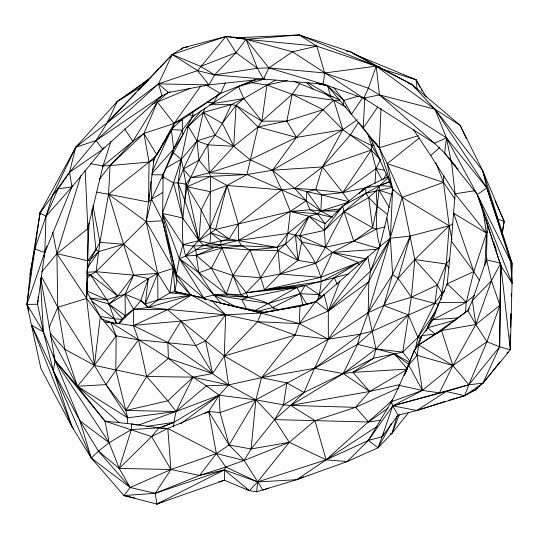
<?xml version="1.0" encoding="UTF-8"?>
<svg xmlns="http://www.w3.org/2000/svg" width="539" height="539" viewBox="0 0 539 539"><rect width="100%" height="100%" fill="white"/><g stroke="black" fill="none" stroke-linecap="round" stroke-linejoin="round"><path stroke-width="0.81" d="M190.415 294.833L176.92 279.963L173.167 268.422L162.583 220.849L163.142 173.174M127.258 423.587L127.676 417.833L105.994 384.617L94.426 365.395L86.597 298.431L87.702 260.741L87.823 228.61L85.189 170.23M510.163 337.778L510.184 334.47M118.452 323.447L125.304 315.672L133.645 309.319L148.03 307.506L157.914 299.953L157.725 273.334L146.184 221.617L151.56 199.14L171.281 157.065L182.964 134.595L182.31 130.135L182.404 118.553M275.537 80.122L243.837 98.509L231.366 104.627L222.324 123.316L215.155 135.208L207.859 144.85L209.348 172.81L210.527 176.401L210.048 227.586L210.749 232.861L209.934 243.439C198.608 246.013 190.233 255.021 179.305 258.619L176.307 274.479L176.92 279.963L174.899 291.545L169.98 292.792L157.914 299.953L145.328 303.922L140.82 300.553L125.088 294.206L117.839 296.059L106.944 299.886L89.986 298.067M173.571 426.861L173.801 422.374L176.091 411.473L167.851 400.827L146.662 376.465L138.557 339.866L133.456 325.671L133.645 309.319L125.088 294.206L133.544 275.166L123.566 244.207L108.534 194.262L110.097 165.554L132.816 141.4L143.933 133.443L174.104 123.505L181.906 119.705L220.458 93.469L255.937 79.428L238.831 86.408L192.605 116.552L182.31 130.135L173.699 148.939L163.115 174.858L162.441 178.968M500.825 264.541L499.653 346.793L482.951 383.175L475.546 389.953L464.618 395.727L416.809 410.509L398.119 415.212L382.063 436.758L378.068 447.781L347.156 461.559L296.672 479.703L256.658 491.777L249.409 490.679L224.453 480.276L218.841 481.772M510.574 334.726L510.318 349.784L482.951 383.175L464.618 395.727L448.536 400.369M510.709 327.193L510.938 313.806M511.241 296.228L511.282 293.721M511.632 273.637L511.821 262.756L482.654 170.634L460.117 125.277L411.944 84.488L350.283 51.717L299.212 34.947L239.087 37.649L225.888 36.504L183.058 47.803L172.285 54.486L107.436 122.494L75.736 147.241L40.041 212.871L30.211 273.563L26.95 304.42L40.917 368.602L72.024 426.861L91.307 458.076L123.936 495.557L156.836 504.053L224.453 480.276L224.419 469.893L225.733 467.017L244.147 460.447L289.302 442.317L314.951 420.595L355.612 407.336L398.375 388.08M444.628 290.959L442.054 293.128L434.912 303.208L372.449 331.175L357.485 344.347L314.493 368.332L261.523 377.657L228.583 384.913L219.164 395.235L176.091 411.473L127.676 417.833L115.824 370.165L116.168 335.858L100.294 316.676L86.597 298.431L86.88 282.544M87.048 273.347L89.043 222.944M487.337 223.173L486.38 262.392M500.691 264.016L499.653 346.793L468.869 384.738L464.618 395.727L446.191 391.489L439.447 392.85L392.729 405.827L368.319 440.491L347.156 461.559L345.58 461.896M303.605 476.759L296.672 479.703L257.608 481.927L224.419 469.893L155.239 493.313L130.236 487.525L119.2 468.411L151.607 436.597L167.811 428.451L208.708 411.479L220.053 412.564L255.863 399.857L314.493 368.332L343.188 373.601L352.964 372.348L373.5 358.26L375.939 348.901L368.184 312.66L368.831 281.688L370.576 271.036L379.638 246.633L386.874 217.817L392.621 189.209L387.218 163.667L379.261 147.74L374.679 141.77M510.163 346.004L510.399 334.227M510.696 319.095L510.797 314.048M511.619 272.849L511.821 262.756L486.879 188.01L482.654 170.634L434.933 109.188L411.944 84.488L376.195 66.169L350.283 51.717L346.173 50.942M160.171 67.348L172.285 54.486L225.888 36.504L245.993 39.28L299.212 34.947L376.195 66.169L434.933 109.188L446.454 137.869L477.264 194.512L510.574 261.476L511.821 262.756L512.05 283.184L510.318 349.784L499.653 346.793L486.899 341.746L475.829 324.491L467.832 310.579L472.386 300.452L486.953 258.242M497.706 220.842L497.753 219.171L486.879 188.01L434.933 109.188L379.449 94.891L368.413 88.241L324.667 72.96L268.887 67.907L257.366 68.264L214.535 74.901L197.584 70.622L172.285 54.486L158.466 83.862L96.063 140.551L69.544 172.325L40.041 212.871L26.95 304.42L28.904 310.794M485.241 217.332L500.947 265.902L499.902 305.276L486.899 341.746L468.869 384.738L446.191 391.489L392.729 405.827L382.063 436.758L368.319 440.491L326.108 459.821L257.608 481.927L249.409 490.679L246.518 489.075M348.565 460.67L347.156 461.559L326.108 459.821L289.302 442.317L274.573 419.625L255.863 399.857L228.583 384.913L224.312 355.983L225.639 314.864L212.103 300.917L191.433 295.069L174.899 291.545L173.167 268.422L146.184 221.617L108.534 194.262L96.562 192.153M134.609 497.921L123.936 495.557L130.236 487.525L170.897 469.523L216.388 453.575L229.062 445.019L251.107 448.974L255.863 399.857L261.523 377.657L295.096 335.076L299.401 323.656L299.98 306.172L315.638 301.517L324.161 294.597L328.305 310.963L328.339 339.186L314.493 368.332L304.023 392.473L290.703 405.422L274.573 419.625L251.107 448.974L244.147 460.447L262.978 490.207L268.476 488.172M380.096 246.68C373.689 226.778 377.226 205.864 379.618 185.591L388.195 177.648M511.673 266.946L511.821 262.756M190.503 294.779L176.307 274.479L173.167 268.422L157.725 273.334L148.252 278.582L140.82 300.553L148.03 307.506L225.639 314.864L257.635 321.689L295.096 335.076L328.339 339.186L360.429 334.146L372.449 331.175L383.815 305.505L392.601 274.486L390.384 238.258L392.621 189.209L379.261 147.74L381.039 108.332M484.925 265.7L486.461 233.165L483.025 210.709M387.629 176.859L365.732 187.606L342.723 206.08L325.01 223.665L309.029 216.287L295.399 235.071L285.596 243.978L276.972 247.408L220.653 244.807L203.789 245.346L198.884 240.549L182.674 217.958L162.333 213.383L182.916 244.693L193.366 246.141L203.789 245.346L214.468 247.233L249.995 249.988L276.972 247.408L287.779 233.475L309.029 216.287L317.612 213.868L320.84 211.039L321.635 194.902L315.659 189.715L294.523 188.313L281.735 189.869L227.081 185.456L210.527 176.401L190.638 177.648L185.982 184.223C184.992 208.047 178.598 232.545 185.672 255.971C199.026 270.423 207.441 288.581 220.835 302.931M418.21 135.734L379.261 147.74L363.165 128.248L364.802 98.199M365.907 259.333L358.469 262.446L332.462 252.414L325.441 247.26L299.765 235.812L287.779 233.475L238.346 240.414L220.653 244.807L209.934 243.439L198.884 240.549L184.837 200.643L187.08 186.79L190.638 177.648L209.348 172.81L233.764 146.305L236.042 105.368L243.837 98.509L238.42 86.321M443.846 175.795L443.482 182.377L449.196 225.807L452.019 239.525M192.895 111.647L192.605 116.552L182.964 134.595L173.699 148.939L151.924 173.484M41.685 272.033L56.905 253.687L87.823 228.61L87.978 226.104M374.976 183.462L376.027 168.592L371.297 150.051L371.654 145.671L372.59 143.394M452.841 224.029L449.196 225.807L446.292 264.049L441.01 299.408M447.094 285.441L451.332 241.122L455.138 193.811L451.338 160.588M148.932 197.934L146.184 221.617L96.07 271.69L90.518 274.843L87.217 278.427M149.067 196.277L149.202 194.619M465.453 312.6L466.302 302.244L473.815 271.589L486.461 233.165L487.404 231.871M37.892 300.135L37.548 304.225L43.396 331.889L53.341 370.852L72.024 426.861L73.634 428.808M38.033 298.498L38.168 296.861M49.076 327.624L57.781 307.284L86.597 298.431L87.143 292.091L87.096 270.841L89.973 260.398L99.917 242.368L108.534 194.262L149.027 162.084L156.788 154.794L174.043 126.072M256.658 491.777L257.608 481.927L289.302 442.317L251.107 448.974M366.574 187.66L342.723 192.639L315.659 189.715L306.947 191.722L306.085 200.697L310.107 209.765L317.612 213.868L332.098 217.284M312.054 303.033L299.98 306.172L261.132 312.97L225.639 314.864L191.433 295.069L148.03 307.506L145.328 303.922L148.252 278.582L133.544 275.166L96.07 271.69L87.278 272.289M30.649 276.864L30.211 273.563L34.819 248.924L45.99 216.247L52.451 195.61L75.736 147.241L96.063 140.551L162.01 95.733L168.586 92.54L208.964 84.892L214.535 74.901L236.048 52.707L245.993 39.28L292.488 51.791L363.737 98.206L434.468 143.246L446.454 137.869L444.662 153.069L477.264 194.512L512.05 283.184L510.574 261.476L486.879 188.01L446.454 137.869L379.449 94.891L363.737 98.206L323.178 84.138L268.887 67.907L245.993 39.28L239.087 37.649L236.614 38.101M275.018 311.01C268.658 298.586 252.077 300.486 240.933 294.806L220.653 244.807L221.125 240.818L210.749 232.861L198.884 240.549L193.366 246.141L185.672 255.971L196.29 255.378L221.96 247.94L241.836 245.899L249.995 249.988L278.057 250.534L298.033 260.377L315.841 263.281L332.462 252.414L376.357 229.102L385.055 226.858M92.957 205.703L99.917 242.368L96.07 271.69L117.839 296.059L108.959 304.077L89.939 298.505M163.317 143.327L154.026 159.18L148.596 202.078L108.534 194.262M45.141 250.069L37.548 304.225L26.95 304.42L46.866 246.208M192.868 295.931L191.433 295.069L169.98 292.792L173.167 268.422M299.212 34.947L316.844 46.165L324.667 72.96L323.178 84.138L214.535 74.901L200.697 66.405L172.285 54.486M377.61 107.086L363.165 128.248L343.249 104.633L343.794 100.49L333.466 87.305M204.988 107.834L203.203 112.469L197.025 140.874L181.232 159.328L178.045 182.856L182.674 217.958L173.518 182.997L181.232 159.328L188.293 126.241L201.445 110.428M450.018 258.882L446.292 264.049L437.365 284.969L434.912 303.208L417.893 337.414L415.401 348.618M409.957 361.231L402.748 352.122L411.378 297.218L414.801 259.562L402.215 197.368L387.218 163.667L419.329 137.964M380.79 420.198L368.555 421.99L274.573 419.625L283.44 404.843L286.883 382.912L261.523 377.657L224.312 355.983L180.936 321.042L167.602 309.696L133.645 309.319L118.668 323.535M502.099 234.593L504.181 221.374L482.654 170.634L485.464 178.396M317.572 300.23C319.418 292.812 321.911 285.043 320.745 277.363C316.454 261.253 306.529 247.239 295.399 235.071L298.033 260.377L280.226 273.987L264.541 289.867L246.101 292.717L240.933 294.806L226.272 293.991L213.794 294.954L203.331 297.643L193.447 295.891M398.119 415.212L392.729 405.827L422.394 390.391L417.045 355.322L418.736 344.899L421.909 335.635L427.777 327.725L432.81 319.715L439.15 302.642L447.249 283.79L473.815 271.589L479.515 280.523M379.355 248.284L379.638 246.633L380.608 245.265M501.971 233.764L504.181 221.374L496.662 204.524M391.119 403.415L391.435 401.757C402.801 380.224 410.509 357.074 421.909 335.635L435.114 334.065L441.502 330.548L467.832 310.579L469.253 308.53M204.847 299.623L179.305 258.619L182.916 244.693L198.884 240.549L187.08 186.79L210.527 176.401L246.943 174.528L272.505 170.216L296.45 137.425L286.856 121.073L292.145 94.298L299.731 83.491M359.095 264.75L358.469 262.446L320.745 277.363L280.226 273.987L278.057 250.534L276.972 247.408L229.163 238.939L210.749 232.861L215.607 229.459L290.339 211.456L309.029 216.287L299.765 235.812L301.725 241.977L298.033 260.377L285.596 243.978L287.779 233.475L290.339 211.456L281.735 189.869L272.505 170.216L250.157 159.726L233.764 146.305L215.155 135.208L203.203 112.469L231.366 104.627L236.042 105.368L261.88 121.181L286.856 121.073L323.077 109.686L333.863 100.301L339.509 100.436M153.345 162.455L154.026 159.18L165.527 139.695M172.312 128.565L173.275 127.507L174.104 123.505L200.838 85.896M301.725 241.977L325.441 247.26L353.746 241.155L372.604 227.808L377.132 206.134L376.161 190.826L379.618 185.591L389.697 181.643M43.915 256.679L44.818 252.569L72.469 185.335M87.823 228.61L103.043 165.884L111.034 141.306M124.92 317.262L125.304 315.672L125.088 294.206L148.252 278.582M150.94 77.542L117.145 101.622L75.736 147.241L69.544 172.325L58.151 188.845L52.451 195.61M332.192 217.096L320.84 211.039L306.085 200.697L281.735 189.869L238.393 223.988L229.163 238.939L215.607 229.459L227.081 185.456L246.943 174.528L258.033 126.941L261.88 121.181L292.145 94.298L333.863 100.301L346.22 107.328M398.462 387.784L399.15 385.385L422.394 390.391L439.447 392.85L468.869 384.738L482.951 383.175L500.179 361.716M396.994 416.128L392.143 433.1L378.068 447.781L368.319 440.491L391.435 401.757L422.394 390.391L452.901 365.53L486.899 341.746M261.523 377.657L328.339 339.186L368.184 312.66L383.815 305.505L398.105 278.353L410.28 236.062L449.196 225.807L402.215 197.368L392.621 189.209L370.65 138.368L361.393 125.526M104.202 321.702L110.859 322.511L168.377 358.401L192.989 377.172L206.397 385.857L219.164 395.235L255.863 399.857L283.44 404.843L290.703 405.422L343.188 373.601L357.485 344.347L360.429 334.146L368.184 312.66L402.215 197.368L443.482 182.377L454.963 198.952M171.281 157.065L173.699 148.939L171.348 129.63L182.31 130.135M315.659 189.715L322.504 166.922L342.838 129.683L357.37 119.732M249.409 490.679L224.419 469.893L199.652 475.405L170.897 469.523L119.2 468.411L109.127 442.687L105.017 421.175L77.461 386.254L64.781 349.211L57.781 307.284L56.905 253.687L80.89 175.606M439.447 392.85L452.901 365.53L475.829 324.491L491.467 280.738L500.327 263.908M306.624 304.111L296.76 287.536L264.541 289.867L260.681 277.72L249.995 249.988L232.902 275.557L226.272 293.991L248.297 297.36L296.76 287.536C314.21 283.42 331.37 278.34 348.74 273.906M162.623 212.609L173.518 182.997L178.045 182.856L185.982 184.223L187.08 186.79L201.215 210.001L210.048 227.586L215.607 229.459M368.184 312.66L392.601 274.486L410.28 236.062L390.384 238.258L379.638 246.633L339.813 281.264L328.305 310.963L299.401 323.656L257.635 321.689L224.312 355.983L212.602 373.574L192.989 377.172L146.662 376.465L94.426 365.395L64.781 349.211L50.046 333.115M399.392 414.403L392.143 433.1L390.741 433.989M404.344 375.501L414.114 350.471L416.492 347.028M405.341 373.561L408.724 365.098L417.045 355.322L452.901 365.53L468.869 384.738M257.635 321.689L261.132 312.97L299.98 306.172M227.081 185.456L210.048 227.586L198.884 240.549L201.215 210.001L210.318 191.682L227.081 185.456L238.393 223.988L238.346 240.414L241.836 245.899M145.328 303.922L157.725 273.334L123.566 244.207L99.917 242.368M425.884 331.31L439.15 302.642L466.302 302.244L474.475 295.345M167.838 92.701L157.334 101.999L143.933 133.443L110.097 165.554L99.371 179.271M152.2 171.685L171.348 129.63M426.747 329.969L428.774 324.363L432.81 319.715L466.302 302.244L447.249 283.79M377.287 249.308L332.462 252.414L320.745 277.363L264.541 289.867L305.135 285.279L322.605 296.928M162.61 192.544L151.56 199.14L148.596 202.078L149.027 162.084L143.933 133.443L156.788 154.794L174.104 123.505L220.458 93.469L225.497 82.817M286.856 121.073L258.033 126.941L233.764 146.305L207.859 144.85L198.972 160.117L190.638 177.648L183.375 169.051L181.232 159.328L173.053 152.51M70.905 188.226L102.787 149.296L96.063 140.551L107.436 122.494L158.466 83.862L208.964 84.892L263.51 79.038L268.887 67.907L292.488 51.791L316.844 46.165L376.195 66.169L379.449 94.891L434.468 143.246L444.662 153.069L455.354 165.729M215.155 135.208L197.025 140.874L183.375 169.051L178.045 182.856L184.837 200.643M380.305 159.874L376.027 168.592L342.723 192.639L321.635 194.902L306.947 191.722L294.523 188.313L272.505 170.216L342.838 129.683L371.297 150.051L380.305 159.874L371.654 145.671L367.571 133.018M106.762 322.463L110.859 322.511L133.456 325.671L167.851 342.44L228.583 384.913L192.989 377.172L176.091 411.473L138.57 425.096M116.431 103.064L117.145 101.622L148.259 80.277M210.453 301.018L212.103 300.917L261.132 312.97L299.401 323.656L328.339 339.186L368.831 281.688L390.384 238.258L386.874 217.817M102.289 167.366L103.043 165.884L132.816 141.4L157.334 101.999L190.456 88.268M162.63 214.165L179.305 258.619L198.925 272.761L211.409 268.26L221.96 247.94M193.366 246.141L195.859 249.8L196.29 255.378L211.409 268.26L232.902 275.557L260.681 277.72L280.226 273.987L315.841 263.281L325.441 247.26L344.037 211.611L365.84 193.299L379.618 185.591L390.33 181.562M315.268 302.197L315.638 301.517L328.305 310.963L368.831 281.688M378.068 447.781L391.361 423.641M166.356 138.26L169.266 133.227M34.819 248.924L44.818 252.569L45.99 216.247L71.93 186.905L69.544 172.325L102.787 149.296L104.027 147.167M258.43 311.225L272.781 307.446L300.277 293.661L305.135 285.279M164.166 141.885L165.433 139.722M166.275 138.28L167.124 136.839M167.966 135.397L169.233 133.234M218.335 94.581L213.66 102.551L206.37 102.585M255.863 399.857L229.062 445.019L244.147 460.447L216.388 453.575L167.811 428.451L158.917 427.858L131.678 423.984L105.017 421.175L55.052 360.564L43.396 331.889L26.95 304.42M370.576 271.036L367.814 256.726L328.305 310.963L370.576 271.036L390.384 238.258M124.529 316.912L125.304 315.672L108.959 304.077L106.944 299.886L90.518 274.843L86.941 273.542M382.063 436.758L384.3 433.201M383.303 179.265L386.753 173.807M209.934 243.439L221.125 240.818L238.346 240.414L290.339 211.456L306.085 200.697L294.523 188.313L322.504 166.922L350.525 134.838L358.617 122.083M167.811 428.451L170.897 469.523L155.239 493.313L156.836 504.053L163.034 501.465M362.713 97.505L351.576 114.187L343.794 100.49L327.604 85.829L318.077 83.356M40.351 214.495L40.041 212.871L43.774 207.299M348.949 201.195L342.723 192.639L371.297 150.051L322.504 166.922L272.505 170.216M53.678 354.898L55.052 360.564L77.461 386.254L105.994 384.617L115.824 370.165L138.557 339.866L195.893 345.526L205.527 340.789L225.639 314.864L180.936 321.042L130.97 325.603M283.44 404.843L304.023 392.473L343.188 373.601L373.5 358.26L402.748 352.122L417.893 337.414L435.377 311.818M87.399 267.789L98.772 251.598L123.566 244.207M299.401 323.656L315.638 301.517M102.787 149.296L162.01 95.733L158.466 83.862L197.584 70.622L225.888 36.504L236.048 52.707L257.366 68.264L263.51 79.038M52.728 232.329L56.905 253.687L87.702 260.741L95.915 249.779L91.953 209.233M233.764 146.305L222.324 123.316L236.042 105.368L258.033 126.941L296.45 137.425L342.838 129.683L333.863 100.301L325.374 93.496M123.936 495.557L155.239 493.313L199.652 475.405L216.388 453.575L208.708 411.479L219.164 395.235L220.053 412.564L229.062 445.019L208.708 411.479L204.207 413.73M30.622 276.035L30.211 273.563L31.249 272.249M408.751 412.355L392.143 433.1L390.66 433.875M506.963 353.267L508.007 351.967M133.645 309.319L140.82 300.553M94.851 251.053L95.915 249.779L98.772 251.598L89.811 260.162M106.581 421.754L105.017 421.175L151.607 436.597L158.917 427.858L173.801 422.374L219.164 395.235L180.848 423.627M477.702 387.413L475.546 389.953L472.447 391.112M337.273 212.406L342.723 206.08L365.84 193.299L391.806 187.511M254.624 310.707L268.314 303.497L300.277 293.661L319.115 294.698L334.308 277.518L358.469 262.446L321.244 281.54L264.541 289.867M296.672 479.703L326.108 459.821L314.951 420.595L290.703 405.422L355.612 407.336L369.653 391.482L406.979 369.525M438.618 304.414L411.378 297.218L398.105 278.353L414.801 259.562L449.196 225.807M368.319 440.491L370.017 438.658M159.018 68.574L142.862 85.728L117.145 101.622L107.436 122.494L135.889 92.964M399.83 384.55L369.653 391.482L343.188 373.601L375.939 348.901L408.394 314.931L383.815 305.505L411.378 297.218L437.365 284.969L442.054 293.128M342.838 129.683L323.077 109.686L296.45 137.425L250.157 159.726L209.348 172.81L198.972 160.117L197.025 140.874L188.293 126.241L203.203 112.469L222.324 123.316M138.213 90.552L142.276 86.334M500.711 263.173L486.629 259.892L491.467 280.738L472.386 300.452L475.829 324.491L441.502 330.548L418.736 344.899L414.114 350.471L417.045 355.322M119.597 322.848L121.282 321.123M194.384 114.787L192.605 116.552L189.223 114.463M93.234 459.639L91.307 458.076L98.448 451.163L109.127 442.687L131.341 429.57L158.917 427.858L168.606 428.687M376.161 190.826L368.73 197.577L344.037 211.611L324.444 230.402L299.765 235.812M75.736 147.241L79.361 143.772M143.468 85.155L147.12 81.706M181.232 49.527L183.058 47.803L188.003 46.906M192.989 377.172L167.851 400.827L125.978 410.475L105.994 384.617M143.125 83.693L146.783 80.298L148.373 79.752M454.195 214.879L453.676 213.282L486.461 233.165L455.138 193.811L430.715 155.562L439.79 147.275M392.567 400.086L326.108 459.821L376.983 426.443M361.399 191.554L365.732 187.606L371.048 185.389M173.275 127.507L181.906 119.705M358.833 193.737L360.086 192.625M361.339 191.507L365.732 187.606L368.204 187.154M358.833 193.636L360.086 192.538M285.596 243.978L278.057 250.534L260.681 277.72L246.101 292.717L248.297 297.36L241.789 299.414L213.794 294.954L179.305 258.619M324.161 294.597L315.908 301.651L339.813 281.264M168.377 358.401L212.602 373.574L180.936 321.042L167.851 342.44L168.377 358.401L146.662 376.465L125.978 410.475L176.091 411.473L206.397 385.857L228.583 384.913M475.829 324.491L499.902 305.276L491.467 280.738M186.292 127.73L188.293 126.241M314.493 368.332L360.429 334.146M467.832 310.579L435.114 334.065L418.736 344.899L452.901 365.53L441.502 330.548M388.262 407.969L368.555 421.99L355.612 407.336M158.581 98.118L162.01 95.733M486.879 188.01L477.264 194.512L500.947 265.902L510.318 349.784L510.096 349.366M391.435 401.757L392.729 405.827L416.809 410.509L446.191 391.489M115.986 323.319L108.959 304.077L125.088 294.206M154.026 159.18L149.027 162.084L110.097 165.554L103.043 165.884L90.64 163.735M198.972 160.117L183.375 169.051L185.982 184.223M165.453 168.343L181.232 159.328M440.228 331.216L435.114 334.065L427.777 327.725L455.34 320.078M170.048 91.745L168.586 92.54L158.466 83.862M158.426 503.19L156.836 504.053L224.419 469.893M133.456 325.671L167.602 309.696L191.433 295.069L157.914 299.953M290.703 405.422L369.653 391.482L352.964 372.348L394.103 353.611L409.869 362.606M220.653 244.807L196.29 255.378L198.925 272.761L226.272 293.991L211.409 268.26M217.419 94.817L220.458 93.469L205.608 84.812M151.964 104.344L157.334 101.999L174.104 123.505M163.081 426.72L173.801 422.374L146.615 426.41M200.697 66.405L236.048 52.707M218.868 94.008L220.458 93.469M416.809 410.509L445.315 401.292M199.652 475.405L225.733 467.017L257.608 481.927M325.441 247.26L324.444 230.402L325.01 223.665L317.612 213.868L290.339 211.456L310.107 209.765L320.84 211.039L348.632 202.112M343.794 100.49L357.95 96.185M224.312 355.983L295.096 335.076M238.831 86.408L265.026 78.896M236.695 38.323L239.087 37.649L244.106 38.013M408.394 314.931L417.893 337.414L421.835 336.349M325.408 84.279L323.777 84.677L316.649 83.215M221.125 240.818L229.163 238.939M287.307 80.533L266.872 85.061L251.289 82.649M263.328 312.681L313.624 302.527M87.264 275.409L90.518 274.843L117.839 296.059L133.544 275.166L157.725 273.334L169.98 292.792M211.093 103.926L243.837 98.509L261.88 121.181L266.872 85.061L292.145 94.298L323.077 109.686M455.138 193.811L474.899 190.691M87.702 260.741L89.973 260.398M71.93 186.905L58.151 188.845L45.99 216.247L40.041 212.871M195.859 249.8L214.468 247.233M324.667 72.96L376.195 66.169L368.413 88.241L363.737 98.206L366.089 99.088M306.947 191.722L320.84 211.039L340.271 208.95M432.81 319.715L457.618 317.916M352.964 372.348L406.864 369.148M146.184 221.617L162.583 220.849L176.307 274.479L203.331 297.643L206.181 299.381M374.093 145.584L371.654 145.671L350.525 134.838M209.536 104.721L231.366 104.627M320.84 211.039L338.034 211.14M151.627 174.751L163.115 174.858M209.348 172.81L246.943 174.528L281.735 189.869M122.191 319.351L114.383 318.845L100.335 316.474M391.732 186.4L379.618 185.591L365.732 187.606L361.346 191.446L365.732 187.606L365.84 193.299L368.73 197.577L377.132 206.134L387.487 214.502M248.297 297.36L213.794 294.954L236.439 307.089M316.844 46.165L245.993 39.28L257.366 68.264M357.485 344.347L375.939 348.901L402.748 352.122M326.924 85.155L323.777 84.677L322.322 83.922M138.557 339.866L116.168 335.858L114.794 334.894M137.378 425.055L131.678 423.984L131.341 429.57L119.2 468.411L98.448 451.163L79.887 420.784L53.341 370.852L31.666 325.354L43.396 331.889L40.54 281.493M332.462 252.414L366.648 259.023M384.59 170.304L376.027 168.592L382.063 179.918M212.103 300.917L223.031 303.807L264.972 312.357M187.08 186.79L210.318 191.682M293.196 81.032L330.636 96.117L333.102 96.643M316.191 83.302L327.604 85.829L329.383 87.608M223.031 303.807L261.132 312.97M176.327 292.394L174.899 291.545L186.952 294.476M321.635 194.902L348.632 201.66M375.939 348.901L394.103 353.611L409.135 364.762M365.348 98.664L363.737 98.206L362.457 97.114M378.237 248.378L353.746 241.155L344.037 211.611L342.723 206.08L324.444 230.402L309.029 216.287M381.727 68.972L416.02 79.718L426.214 96.993M391.893 194.411L379.112 190.213L389.225 207.528M387.218 163.667L443.482 182.377L435.856 162.778M497.753 219.171L504.181 221.374M101.312 318.953L113.897 323.259M344.037 211.611L372.604 227.808L376.357 229.102M378.843 66.789L380.426 67.341M409.687 77.522L416.02 79.718L420.4 87.796M174.899 291.545L178.018 292.684M197.025 140.874L207.859 144.85M239.087 37.649L242.179 38.835M308.369 82.912L330.636 96.117L339.947 99.937M353.793 54.001L416.02 79.718L417.119 88.807M407.295 82.561L411.944 84.488L415.326 88.214M272.781 307.446L278.191 309.736M87.278 291.114L106.944 299.886M417.893 337.414L420.844 338.916M286.883 382.912L304.023 392.473M163.371 177.068L173.518 182.997M127.676 417.833L77.461 386.254L50.551 335.831M434.933 109.188L460.117 125.277L466.147 138.206M392.601 274.486L398.105 278.353M98.448 451.163L130.236 487.525L91.307 458.076L53.341 370.852L55.052 360.564L79.887 420.784L109.127 442.687L55.052 360.564L40.823 278.057M92.142 301.402L114.383 318.845L117.468 323.858M119.247 422.717L77.461 386.254L94.426 365.395L116.168 335.858L110.859 322.511M373.129 140.645L370.65 138.368L379.261 147.74M306.475 82.474L313.274 89.245M108.959 304.077L122.414 318.785M437.365 284.969L414.801 259.562L446.292 264.049L449.095 268.065M394.103 353.611L407.147 368.481M458.157 169.334L451.049 161.026L446.454 137.869M392.621 189.209L393.706 190.483M343.249 104.633L327.604 85.829L330.636 96.117M197.584 70.622L208.964 84.892M322.504 166.922L342.723 192.639M232.902 275.557L246.101 292.717L296.76 287.536L268.314 303.497L241.789 299.414L246.626 309.218M451.332 241.122L473.815 271.589L453.676 213.282M359.318 122.838L360.281 124.192M361.245 125.547L363.165 128.248M216.388 453.575L225.733 467.017M413.588 129.791L430.715 155.562M56.905 253.687L86.597 298.431M124.624 128.861L132.816 141.4M500.947 265.902L512.05 283.184M151.607 436.597L170.897 469.523M421.195 89.265L421.997 90.734M30.211 273.563L30.999 275.011M408.724 365.098L422.394 390.391M87.318 293.721L87.143 292.091L100.294 316.676L94.426 365.395L57.781 307.284L41.287 276.157M162.583 220.849L151.56 199.14L151.014 181.475M494.95 200.69L495.974 202.987M319.115 294.698L320.456 297.717M70.036 422.219L72.024 426.861L31.666 325.354L32.495 327.725M334.308 277.518L337.158 284.484M493.859 242.57L496.23 249.705M173.673 266.569L176.307 274.479L162.522 214.199M479.831 200.616L484.723 215.741M156.606 99.708L157.334 101.999M79.887 420.784L91.307 458.076M87.143 292.091L87.547 293.708M300.277 293.661L302.891 304.933M205.527 340.789L212.602 373.574M40.674 278.097L41.463 283.938M368.73 197.577L372.604 227.808M428.774 324.363L428.599 326.007L428.774 324.363"/></g></svg>
